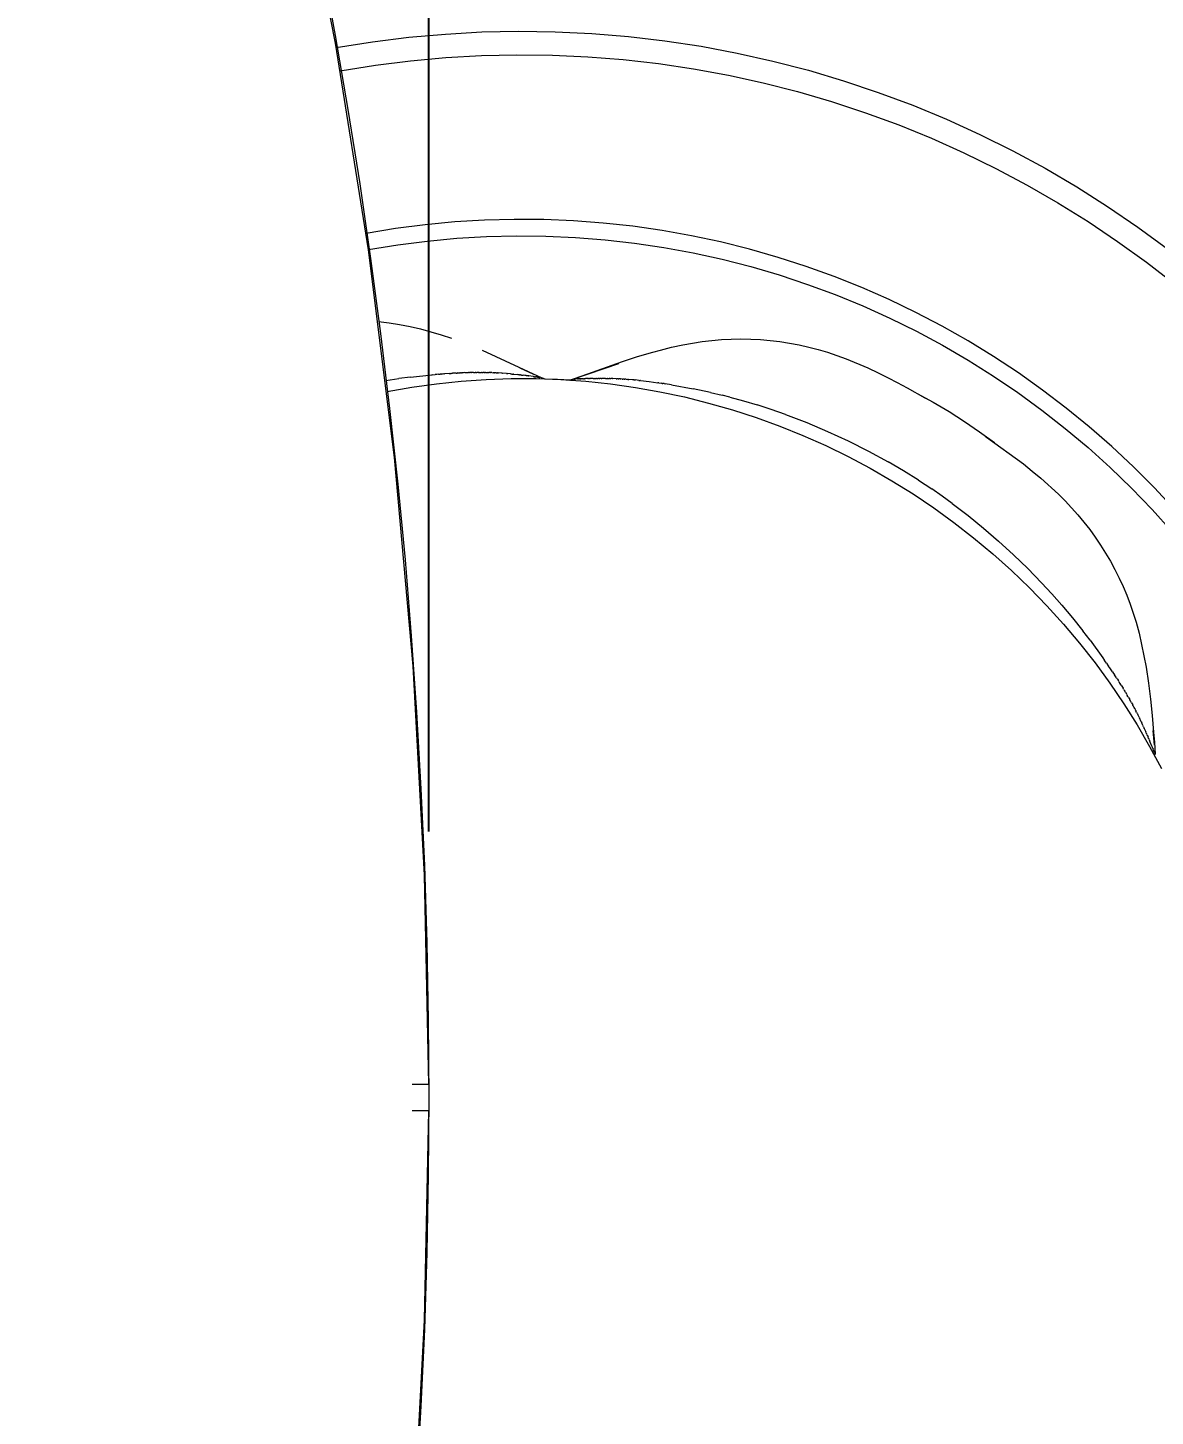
# Model space of a CAD drawing. Header units: millimetres. Extents: x 311 to 4068, y 1050 to 3803.
# Drawn here: x 2187.4 to 2229.8, y 1263.3 to 1315.5 of the extents above; entities that cross this region are included whole.
import ezdxf

# ---------------------------------------------------------------- set-up
doc = ezdxf.new("R2010")
doc.units = ezdxf.units.MM
doc.layers.add('ZANO_R', color=7, linetype='Continuous', lineweight=0)
doc.layers.add('ZANO_W', color=1, linetype='Continuous', lineweight=0)
doc.styles.get("Standard").update_dxf_attribs({"font": 'ARIALUNI.TTF'})
doc.dimstyles.new('pl i ang', dxfattribs={"dimtxt": 50, "dimasz": 50, "dimexe": 1.25, "dimexo": 0.625, "dimgap": 10, "dimtad": 1, "dimtoh": 1, "dimtxsty": 'Standard', "dimcen": 2.5, "dimclrd": 1, "dimclre": 1, "dimclrt": 1, "dimadec": 0, "dimazin": 0, "dimtfac": 1, "dimtmove": 0, "dimatfit": 3, "dimfxl": 1, "dimarcsym": 1})

# ---------------------------------------------------------------- blocks, each defined once
blk = doc.blocks.new('*D405')
at = {"layer": 'ZANO_W', "color": 1, "lineweight": -2}
for p, q in [((1751.208, 1285.297), (1751.208, 1532.821)), ((2202.454, 1285.297), (2202.454, 1532.821)), ((2162.454, 1522.821), (1791.208, 1522.821))]:
    blk.add_line(p, q, dxfattribs=at)
at = {"layer": 'ZANO_W', "color": 1}
for points in [[(1791.208, 1529.487), (1791.208, 1516.154), (1751.208, 1522.821)], [(2162.454, 1516.154), (2162.454, 1529.487), (2202.454, 1522.821)]]:
    blk.add_solid(points, dxfattribs=at)
at = {"layer": 'ZANO_W', "color": 1, "insert": (1976.831, 1553.257), "char_height": 40, "attachment_point": 5}
blk.add_mtext('451', dxfattribs=at)
blk = doc.blocks.new('*D406')
at = {"layer": 'ZANO_W', "color": 1, "lineweight": -2}
for p, q in [((1690.945, 1285.414), (1690.945, 1598.55)), ((2262.718, 1285.179), (2262.718, 1598.55)), ((2222.718, 1588.55), (1730.945, 1588.55))]:
    blk.add_line(p, q, dxfattribs=at)
at = {"layer": 'ZANO_W', "color": 1}
for points in [[(1730.945, 1595.217), (1730.945, 1581.884), (1690.945, 1588.55)], [(2222.718, 1581.884), (2222.718, 1595.217), (2262.718, 1588.55)]]:
    blk.add_solid(points, dxfattribs=at)
at = {"layer": 'ZANO_W', "color": 1, "insert": (1976.831, 1618.987), "char_height": 40, "attachment_point": 5}
blk.add_mtext('572', dxfattribs=at)

msp = doc.modelspace()

# ---------------------------------------------------------------- linework, layer by layer
at = {"layer": 'ZANO_R'}
for p, q in [((2198.944, 1314.942), (2197.426, 1322.664)), ((2201.705, 1315.166), (2203.079, 1315.29)), ((2203.079, 1315.29), (2204.456, 1315.366)), ((2204.456, 1315.366), (2205.835, 1315.395)), ((2205.835, 1315.395), (2207.215, 1315.376)), ((2207.215, 1315.376), (2208.593, 1315.31)), ((2208.593, 1315.31), (2209.967, 1315.196)), ((2209.967, 1315.196), (2211.338, 1315.036)), ((2200.191, 1307.172), (2198.944, 1314.942)), ((2198.973, 1314.778), (2200.336, 1314.995)), ((2200.336, 1314.995), (2201.705, 1315.166)), ((2211.338, 1315.036), (2212.701, 1314.828)), ((2212.701, 1314.828), (2214.057, 1314.573)), ((2200.445, 1314.121), (2201.77, 1314.287)), ((2201.77, 1314.287), (2203.1, 1314.408)), ((2203.1, 1314.408), (2204.433, 1314.483)), ((2204.433, 1314.483), (2205.769, 1314.513)), ((2205.769, 1314.513), (2207.104, 1314.498)), ((2207.104, 1314.498), (2208.438, 1314.437)), ((2208.438, 1314.437), (2209.77, 1314.331)), ((2209.77, 1314.331), (2211.097, 1314.179)), ((2211.097, 1314.179), (2212.418, 1313.982)), ((2214.057, 1314.573), (2215.404, 1314.272)), ((2215.404, 1314.272), (2216.739, 1313.925)), ((2199.126, 1313.91), (2200.445, 1314.121)), ((2212.418, 1313.982), (2213.732, 1313.741)), ((2213.732, 1313.741), (2215.036, 1313.454)), ((2216.739, 1313.925), (2218.061, 1313.532)), ((2215.036, 1313.454), (2216.33, 1313.124)), ((2216.33, 1313.124), (2217.612, 1312.75)), ((2218.061, 1313.532), (2219.369, 1313.094)), ((2217.612, 1312.75), (2218.881, 1312.332)), ((2219.369, 1313.094), (2220.662, 1312.611)), ((2220.662, 1312.611), (2221.936, 1312.084)), ((2218.881, 1312.332), (2220.135, 1311.871)), ((2221.936, 1312.084), (2223.192, 1311.513)), ((2220.135, 1311.871), (2221.372, 1311.368)), ((2221.372, 1311.368), (2222.591, 1310.823)), ((2223.192, 1311.513), (2224.428, 1310.9)), ((2222.591, 1310.823), (2223.791, 1310.237)), ((2224.428, 1310.9), (2225.642, 1310.244)), ((2223.791, 1310.237), (2224.971, 1309.61)), ((2225.642, 1310.244), (2226.832, 1309.547)), ((2224.971, 1309.61), (2226.128, 1308.944)), ((2226.832, 1309.547), (2227.998, 1308.81)), ((2226.128, 1308.944), (2227.262, 1308.238)), ((2227.998, 1308.81), (2229.138, 1308.033)), ((2201.206, 1307.975), (2200.101, 1307.794)), ((2202.315, 1308.118), (2201.206, 1307.975)), ((2203.429, 1308.223), (2202.315, 1308.118)), ((2204.546, 1308.291), (2203.429, 1308.223)), ((2205.665, 1308.32), (2204.546, 1308.291)), ((2206.784, 1308.312), (2205.665, 1308.32)), ((2207.902, 1308.266), (2206.784, 1308.312)), ((2209.018, 1308.182), (2207.902, 1308.266)), ((2210.13, 1308.06), (2209.018, 1308.182)), ((2211.238, 1307.901), (2210.13, 1308.06)), ((2212.339, 1307.704), (2211.238, 1307.901)), ((2227.262, 1308.238), (2228.372, 1307.494)), ((2229.138, 1308.033), (2230.25, 1307.217)), ((2200.19, 1307.181), (2201.292, 1307.361)), ((2201.292, 1307.361), (2202.399, 1307.504)), ((2202.399, 1307.504), (2203.511, 1307.608)), ((2203.511, 1307.608), (2204.626, 1307.674)), ((2204.626, 1307.674), (2205.742, 1307.702)), ((2205.742, 1307.702), (2206.859, 1307.691)), ((2206.859, 1307.691), (2207.974, 1307.641)), ((2207.974, 1307.641), (2209.088, 1307.553)), ((2209.088, 1307.553), (2210.197, 1307.427)), ((2210.197, 1307.427), (2211.302, 1307.263)), ((2213.433, 1307.47), (2212.339, 1307.704)), ((2214.519, 1307.199), (2213.433, 1307.47)), ((2228.372, 1307.494), (2229.455, 1306.713)), ((2201.167, 1299.363), (2200.191, 1307.172)), ((2211.302, 1307.263), (2212.4, 1307.06)), ((2212.4, 1307.06), (2213.49, 1306.82)), ((2215.595, 1306.892), (2214.519, 1307.199)), ((2216.66, 1306.548), (2215.595, 1306.892)), ((2213.49, 1306.82), (2214.572, 1306.543)), ((2214.572, 1306.543), (2215.643, 1306.229)), ((2217.712, 1306.168), (2216.66, 1306.548)), ((2229.455, 1306.713), (2230.511, 1305.896)), ((2215.643, 1306.229), (2216.703, 1305.877)), ((2216.703, 1305.877), (2217.751, 1305.49)), ((2218.752, 1305.753), (2217.712, 1306.168)), ((2217.751, 1305.49), (2218.784, 1305.066)), ((2219.776, 1305.303), (2218.752, 1305.753)), ((2220.785, 1304.818), (2219.776, 1305.303)), ((2218.784, 1305.066), (2219.802, 1304.607)), ((2221.776, 1304.3), (2220.785, 1304.818)), ((2200.558, 1304.483), (2200.959, 1304.432)), ((2200.959, 1304.432), (2201.358, 1304.368)), ((2201.358, 1304.368), (2201.754, 1304.291)), ((2201.754, 1304.291), (2202.148, 1304.2)), ((2219.802, 1304.607), (2220.804, 1304.114)), ((2222.75, 1303.748), (2221.776, 1304.3)), ((2202.148, 1304.2), (2202.538, 1304.097)), ((2202.538, 1304.097), (2202.925, 1303.98)), ((2202.925, 1303.98), (2203.308, 1303.851)), ((2212.372, 1303.67), (2212.736, 1303.726)), ((2212.736, 1303.726), (2213.101, 1303.77)), ((2213.101, 1303.77), (2213.467, 1303.801)), ((2213.467, 1303.801), (2213.835, 1303.82)), ((2213.835, 1303.82), (2214.202, 1303.826)), ((2214.202, 1303.826), (2214.57, 1303.82)), ((2214.57, 1303.82), (2214.937, 1303.801)), ((2214.937, 1303.801), (2215.304, 1303.769)), ((2215.304, 1303.769), (2215.669, 1303.726)), ((2215.669, 1303.726), (2216.032, 1303.669)), ((2220.804, 1304.114), (2221.788, 1303.586)), ((2223.704, 1303.164), (2222.75, 1303.748)), ((2204.46, 1303.406), (2206.713, 1302.364)), ((2210.311, 1303.16), (2210.888, 1303.329)), ((2210.888, 1303.329), (2211.17, 1303.405)), ((2211.17, 1303.405), (2211.589, 1303.51)), ((2211.589, 1303.51), (2212.011, 1303.602)), ((2212.011, 1303.602), (2212.372, 1303.67)), ((2216.032, 1303.669), (2216.394, 1303.6)), ((2216.394, 1303.6), (2216.752, 1303.519)), ((2216.752, 1303.519), (2217.108, 1303.426)), ((2217.108, 1303.426), (2217.46, 1303.321)), ((2217.46, 1303.321), (2217.809, 1303.204)), ((2217.809, 1303.204), (2218.153, 1303.074)), ((2221.788, 1303.586), (2222.753, 1303.025)), ((2205.885, 1302.732), (2205.883, 1302.733)), ((2205.885, 1302.732), (2206.392, 1302.499)), ((2207.872, 1302.307), (2209.611, 1302.903)), ((2208.228, 1302.44), (2209.738, 1302.977)), ((2209.738, 1302.977), (2210.311, 1303.16)), ((2218.153, 1303.074), (2218.975, 1302.733)), ((2218.975, 1302.733), (2219.36, 1302.553)), ((2222.753, 1303.025), (2223.699, 1302.43)), ((2224.638, 1302.547), (2223.704, 1303.164)), ((2200.836, 1302.261), (2201.322, 1302.335)), ((2201.771, 1302.392), (2201.322, 1302.335)), ((2201.771, 1302.392), (2202.573, 1302.473)), ((2201.811, 1302.012), (2202.741, 1302.141)), ((2202.578, 1302.474), (2202.573, 1302.473)), ((2202.578, 1302.474), (2202.698, 1302.484)), ((2202.761, 1302.49), (2202.698, 1302.484)), ((2202.741, 1302.141), (2203.675, 1302.238)), ((2202.761, 1302.489), (2202.763, 1302.49)), ((2202.825, 1302.495), (2202.763, 1302.49)), ((2202.825, 1302.495), (2202.889, 1302.5)), ((2202.949, 1302.505), (2202.889, 1302.5)), ((2202.949, 1302.505), (2202.952, 1302.505)), ((2203.018, 1302.51), (2202.952, 1302.505)), ((2203.018, 1302.51), (2203.04, 1302.512)), ((2203.22, 1302.525), (2203.04, 1302.512)), ((2203.22, 1302.524), (2203.284, 1302.529)), ((2203.309, 1302.53), (2203.284, 1302.529)), ((2203.309, 1302.53), (2203.351, 1302.533)), ((2203.483, 1302.541), (2203.351, 1302.533)), ((2203.483, 1302.541), (2203.519, 1302.543)), ((2203.553, 1302.544), (2203.519, 1302.543)), ((2203.553, 1302.544), (2203.619, 1302.548)), ((2203.654, 1302.549), (2203.619, 1302.548)), ((2203.654, 1302.549), (2203.685, 1302.551)), ((2203.675, 1302.238), (2204.612, 1302.301)), ((2203.738, 1302.553), (2203.685, 1302.551)), ((2203.738, 1302.553), (2203.751, 1302.553)), ((2203.817, 1302.556), (2203.751, 1302.553)), ((2203.817, 1302.556), (2203.947, 1302.56)), ((2203.985, 1302.561), (2203.947, 1302.56)), ((2203.985, 1302.561), (2204.011, 1302.562)), ((2204.067, 1302.563), (2204.011, 1302.562)), ((2204.067, 1302.563), (2204.075, 1302.563)), ((2204.139, 1302.565), (2204.075, 1302.563)), ((2204.139, 1302.565), (2204.201, 1302.565)), ((2204.227, 1302.566), (2204.201, 1302.565)), ((2204.227, 1302.566), (2204.263, 1302.566)), ((2204.307, 1302.566), (2204.263, 1302.566)), ((2204.307, 1302.566), (2204.324, 1302.566)), ((2204.354, 1302.566), (2204.324, 1302.566)), ((2204.354, 1302.566), (2204.443, 1302.566)), ((2204.463, 1302.566), (2204.443, 1302.566)), ((2204.463, 1302.566), (2204.502, 1302.565)), ((2204.54, 1302.565), (2204.502, 1302.565)), ((2204.54, 1302.565), (2204.559, 1302.564)), ((2204.587, 1302.564), (2204.559, 1302.564)), ((2204.587, 1302.564), (2204.671, 1302.562)), ((2204.612, 1302.301), (2205.55, 1302.333)), ((2204.691, 1302.561), (2204.671, 1302.562)), ((2204.691, 1302.561), (2204.726, 1302.56)), ((2204.766, 1302.559), (2204.726, 1302.56)), ((2204.766, 1302.559), (2204.779, 1302.559)), ((2204.831, 1302.557), (2204.779, 1302.559)), ((2204.831, 1302.557), (2204.882, 1302.555)), ((2204.912, 1302.553), (2204.882, 1302.555)), ((2204.912, 1302.553), (2204.933, 1302.552)), ((2204.984, 1302.55), (2204.933, 1302.552)), ((2204.984, 1302.55), (2205.034, 1302.547)), ((2205.056, 1302.546), (2205.034, 1302.547)), ((2205.056, 1302.546), (2205.083, 1302.544)), ((2205.197, 1302.537), (2205.083, 1302.544)), ((2205.197, 1302.537), (2205.225, 1302.535)), ((2205.381, 1302.523), (2205.225, 1302.535)), ((2205.381, 1302.522), (2205.424, 1302.519)), ((2205.534, 1302.509), (2205.424, 1302.519)), ((2205.534, 1302.509), (2205.569, 1302.505)), ((2205.55, 1302.333), (2206.489, 1302.331)), ((2205.598, 1302.503), (2205.569, 1302.505)), ((2205.598, 1302.503), (2205.648, 1302.497)), ((2205.661, 1302.496), (2205.648, 1302.498)), ((2205.661, 1302.496), (2205.799, 1302.482)), ((2205.843, 1302.477), (2205.799, 1302.482)), ((2205.843, 1302.477), (2205.87, 1302.474)), ((2205.901, 1302.47), (2205.87, 1302.474)), ((2205.9, 1302.47), (2205.939, 1302.466)), ((2205.956, 1302.464), (2205.939, 1302.466)), ((2205.956, 1302.464), (2206.006, 1302.458)), ((2206.063, 1302.451), (2206.006, 1302.458)), ((2206.063, 1302.451), (2206.071, 1302.45)), ((2206.114, 1302.445), (2206.071, 1302.45)), ((2206.114, 1302.445), (2206.133, 1302.442)), ((2206.212, 1302.432), (2206.133, 1302.442)), ((2206.212, 1302.432), (2206.221, 1302.431)), ((2206.384, 1302.41), (2206.221, 1302.431)), ((2206.384, 1302.41), (2206.398, 1302.408)), ((2206.423, 1302.405), (2206.398, 1302.408)), ((2206.423, 1302.405), (2206.442, 1302.402)), ((2206.459, 1302.4), (2206.442, 1302.402)), ((2206.459, 1302.4), (2206.484, 1302.396)), ((2206.491, 1302.395), (2206.484, 1302.396)), ((2206.489, 1302.331), (2207.427, 1302.297)), ((2206.491, 1302.395), (2206.503, 1302.394)), ((2206.546, 1302.388), (2206.503, 1302.394)), ((2206.546, 1302.388), (2206.558, 1302.386)), ((2206.566, 1302.385), (2206.558, 1302.386)), ((2206.566, 1302.385), (2206.591, 1302.381)), ((2206.6, 1302.379), (2206.574, 1302.383)), ((2206.6, 1302.379), (2206.605, 1302.378)), ((2206.623, 1302.375), (2206.605, 1302.379)), ((2206.623, 1302.375), (2206.632, 1302.374)), ((2206.662, 1302.368), (2206.664, 1302.368)), ((2206.67, 1302.366), (2206.673, 1302.366)), ((2206.677, 1302.365), (2206.681, 1302.364)), ((2206.683, 1302.363), (2206.688, 1302.362)), ((2206.689, 1302.362), (2206.694, 1302.361)), ((2206.696, 1302.36), (2206.694, 1302.361)), ((2206.696, 1302.36), (2206.707, 1302.356)), ((2206.714, 1302.36), (2206.709, 1302.358)), ((2206.714, 1302.363), (2206.713, 1302.364)), ((2206.714, 1302.363), (2206.715, 1302.362)), ((2206.714, 1302.36), (2206.714, 1302.36)), ((2206.714, 1302.36), (2206.714, 1302.36)), ((2206.714, 1302.36), (2206.714, 1302.36)), ((2206.714, 1302.36), (2206.714, 1302.36)), ((2206.714, 1302.36), (2206.714, 1302.36)), ((2206.714, 1302.36), (2206.714, 1302.36)), ((2206.714, 1302.36), (2206.714, 1302.36)), ((2206.714, 1302.36), (2206.714, 1302.36)), ((2206.714, 1302.36), (2206.715, 1302.36)), ((2206.716, 1302.362), (2206.715, 1302.362)), ((2206.715, 1302.362), (2206.715, 1302.362)), ((2206.715, 1302.362), (2206.715, 1302.362)), ((2206.715, 1302.362), (2206.715, 1302.362)), ((2206.715, 1302.362), (2206.715, 1302.362)), ((2206.715, 1302.362), (2206.715, 1302.362)), ((2206.715, 1302.362), (2206.715, 1302.362)), ((2206.715, 1302.362), (2206.715, 1302.362)), ((2206.715, 1302.362), (2206.715, 1302.362)), ((2206.715, 1302.362), (2206.715, 1302.362)), ((2206.715, 1302.36), (2206.715, 1302.361)), ((2206.715, 1302.361), (2206.715, 1302.361)), ((2206.715, 1302.361), (2206.715, 1302.361)), ((2206.715, 1302.361), (2206.715, 1302.361)), ((2206.715, 1302.361), (2206.715, 1302.361)), ((2206.715, 1302.361), (2206.715, 1302.361)), ((2206.715, 1302.361), (2206.715, 1302.361)), ((2206.715, 1302.361), (2206.715, 1302.361)), ((2206.715, 1302.361), (2206.715, 1302.361)), ((2206.715, 1302.361), (2206.715, 1302.361)), ((2206.715, 1302.361), (2206.715, 1302.361)), ((2206.715, 1302.361), (2206.715, 1302.361)), ((2206.715, 1302.361), (2206.715, 1302.361)), ((2206.715, 1302.361), (2206.715, 1302.361)), ((2206.715, 1302.361), (2206.715, 1302.361)), ((2206.715, 1302.361), (2206.715, 1302.361)), ((2206.715, 1302.361), (2206.715, 1302.361)), ((2206.715, 1302.361), (2206.715, 1302.361)), ((2206.715, 1302.361), (2206.715, 1302.361)), ((2206.715, 1302.361), (2206.715, 1302.361)), ((2206.715, 1302.361), (2206.715, 1302.361)), ((2206.715, 1302.361), (2206.715, 1302.361)), ((2206.715, 1302.361), (2206.715, 1302.361)), ((2206.715, 1302.361), (2206.715, 1302.361)), ((2206.715, 1302.361), (2206.716, 1302.361)), ((2206.715, 1302.36), (2206.715, 1302.36)), ((2206.715, 1302.36), (2206.715, 1302.36)), ((2206.715, 1302.36), (2206.715, 1302.36)), ((2206.715, 1302.36), (2206.715, 1302.36)), ((2206.715, 1302.36), (2206.715, 1302.36)), ((2206.715, 1302.36), (2206.715, 1302.36)), ((2206.715, 1302.36), (2206.715, 1302.36)), ((2206.715, 1302.36), (2206.715, 1302.36)), ((2206.715, 1302.36), (2206.715, 1302.36)), ((2206.716, 1302.363), (2206.821, 1302.327)), ((2206.716, 1302.361), (2206.716, 1302.362)), ((2206.716, 1302.362), (2206.716, 1302.362)), ((2206.716, 1302.362), (2206.716, 1302.362)), ((2206.716, 1302.362), (2206.716, 1302.362)), ((2206.716, 1302.362), (2206.716, 1302.362)), ((2206.716, 1302.362), (2206.716, 1302.362)), ((2206.716, 1302.362), (2206.716, 1302.362)), ((2206.716, 1302.362), (2206.716, 1302.362)), ((2206.716, 1302.362), (2206.716, 1302.362)), ((2206.716, 1302.361), (2206.716, 1302.361)), ((2206.716, 1302.361), (2206.716, 1302.361)), ((2206.716, 1302.361), (2206.716, 1302.361)), ((2206.716, 1302.361), (2206.716, 1302.361)), ((2206.716, 1302.361), (2206.716, 1302.361)), ((2206.716, 1302.361), (2206.716, 1302.361)), ((2206.716, 1302.361), (2206.716, 1302.361)), ((2206.821, 1302.327), (2207.3, 1302.308)), ((2207.3, 1302.308), (2207.778, 1302.281)), ((2207.427, 1302.297), (2208.364, 1302.231)), ((2207.765, 1302.277), (2207.796, 1302.285)), ((2207.772, 1302.277), (2207.803, 1302.285)), ((2207.796, 1302.285), (2207.826, 1302.294)), ((2207.803, 1302.285), (2207.834, 1302.294)), ((2207.826, 1302.294), (2207.856, 1302.304)), ((2207.834, 1302.294), (2207.864, 1302.304)), ((2207.857, 1302.304), (2207.856, 1302.304)), ((2207.856, 1302.303), (2207.856, 1302.304)), ((2207.856, 1302.304), (2207.856, 1302.304)), ((2207.856, 1302.304), (2207.856, 1302.304)), ((2207.856, 1302.304), (2207.856, 1302.304)), ((2207.856, 1302.304), (2207.856, 1302.304)), ((2207.856, 1302.304), (2207.856, 1302.304)), ((2207.856, 1302.304), (2207.856, 1302.304)), ((2207.856, 1302.304), (2207.856, 1302.304)), ((2207.856, 1302.304), (2207.856, 1302.304)), ((2207.856, 1302.304), (2207.856, 1302.304)), ((2207.857, 1302.303), (2207.856, 1302.303)), ((2207.856, 1302.303), (2207.856, 1302.303)), ((2207.856, 1302.303), (2207.856, 1302.303)), ((2207.856, 1302.303), (2207.856, 1302.303)), ((2207.856, 1302.303), (2207.856, 1302.303)), ((2207.856, 1302.303), (2207.856, 1302.303)), ((2207.856, 1302.303), (2207.856, 1302.303)), ((2207.856, 1302.303), (2207.856, 1302.303)), ((2207.856, 1302.303), (2207.856, 1302.303)), ((2207.856, 1302.303), (2207.856, 1302.303)), ((2207.856, 1302.303), (2207.856, 1302.303)), ((2207.856, 1302.303), (2207.856, 1302.303)), ((2207.856, 1302.303), (2207.856, 1302.303)), ((2207.857, 1302.305), (2207.859, 1302.305)), ((2207.857, 1302.302), (2207.857, 1302.303)), ((2207.857, 1302.303), (2207.857, 1302.303)), ((2207.857, 1302.303), (2207.857, 1302.303)), ((2207.857, 1302.303), (2207.857, 1302.303)), ((2207.857, 1302.303), (2207.857, 1302.303)), ((2207.857, 1302.303), (2207.857, 1302.303)), ((2207.857, 1302.303), (2207.857, 1302.303)), ((2207.857, 1302.303), (2207.857, 1302.303)), ((2207.857, 1302.303), (2207.857, 1302.303)), ((2207.857, 1302.303), (2207.857, 1302.303)), ((2207.857, 1302.303), (2207.857, 1302.303)), ((2207.858, 1302.302), (2207.857, 1302.302)), ((2207.857, 1302.302), (2207.857, 1302.302)), ((2207.857, 1302.302), (2207.857, 1302.302)), ((2207.857, 1302.302), (2207.857, 1302.302)), ((2207.857, 1302.302), (2207.857, 1302.302)), ((2207.857, 1302.302), (2207.857, 1302.302)), ((2207.857, 1302.302), (2207.857, 1302.302)), ((2207.857, 1302.302), (2207.857, 1302.302)), ((2207.857, 1302.302), (2207.857, 1302.302)), ((2207.857, 1302.302), (2207.857, 1302.302)), ((2207.857, 1302.302), (2207.857, 1302.302)), ((2207.857, 1302.302), (2207.857, 1302.302)), ((2207.857, 1302.302), (2207.857, 1302.302)), ((2207.858, 1302.302), (2207.858, 1302.302)), ((2207.858, 1302.302), (2207.858, 1302.302)), ((2207.858, 1302.302), (2207.858, 1302.302)), ((2207.858, 1302.302), (2207.858, 1302.302)), ((2207.858, 1302.302), (2207.858, 1302.302)), ((2207.858, 1302.302), (2207.858, 1302.302)), ((2207.859, 1302.305), (2208.228, 1302.44)), ((2207.867, 1302.305), (2207.865, 1302.304)), ((2207.867, 1302.305), (2207.868, 1302.305)), ((2207.871, 1302.306), (2207.88, 1302.308)), ((2207.883, 1302.308), (2207.889, 1302.31)), ((2207.89, 1302.31), (2207.897, 1302.311)), ((2207.899, 1302.311), (2207.905, 1302.312)), ((2207.909, 1302.312), (2207.914, 1302.313)), ((2207.922, 1302.314), (2207.959, 1302.317)), ((2207.961, 1302.317), (2207.959, 1302.317)), ((2207.961, 1302.317), (2207.972, 1302.318)), ((2207.994, 1302.319), (2207.972, 1302.318)), ((2207.994, 1302.319), (2208, 1302.319)), ((2208.049, 1302.321), (2208, 1302.319)), ((2208.049, 1302.321), (2208.065, 1302.322)), ((2208.09, 1302.323), (2208.065, 1302.322)), ((2208.09, 1302.323), (2208.101, 1302.323)), ((2208.13, 1302.324), (2208.101, 1302.323)), ((2208.13, 1302.324), (2208.14, 1302.324)), ((2208.151, 1302.325), (2208.14, 1302.325)), ((2208.151, 1302.325), (2208.161, 1302.325)), ((2208.173, 1302.326), (2208.161, 1302.325)), ((2208.173, 1302.326), (2208.182, 1302.326)), ((2208.246, 1302.328), (2208.182, 1302.326)), ((2208.246, 1302.328), (2208.27, 1302.329)), ((2208.299, 1302.33), (2208.27, 1302.329)), ((2208.299, 1302.33), (2208.317, 1302.33)), ((2208.355, 1302.331), (2208.317, 1302.33)), ((2208.355, 1302.331), (2208.366, 1302.331)), ((2208.364, 1302.231), (2209.298, 1302.132)), ((2208.445, 1302.333), (2208.366, 1302.332)), ((2208.445, 1302.333), (2208.47, 1302.334)), ((2208.508, 1302.335), (2208.47, 1302.334)), ((2208.508, 1302.335), (2208.526, 1302.335)), ((2208.574, 1302.336), (2208.526, 1302.335)), ((2208.574, 1302.336), (2208.583, 1302.336)), ((2208.642, 1302.337), (2208.583, 1302.336)), ((2208.642, 1302.337), (2208.703, 1302.337)), ((2208.712, 1302.338), (2208.703, 1302.338)), ((2208.712, 1302.337), (2208.766, 1302.338)), ((2208.785, 1302.338), (2208.766, 1302.338)), ((2208.785, 1302.338), (2208.829, 1302.338)), ((2208.861, 1302.339), (2208.829, 1302.339)), ((2208.861, 1302.338), (2208.894, 1302.338)), ((2208.939, 1302.339), (2208.894, 1302.339)), ((2208.939, 1302.338), (2208.961, 1302.338)), ((2209.1, 1302.338), (2208.961, 1302.339)), ((2209.1, 1302.338), (2209.167, 1302.337)), ((2209.185, 1302.337), (2209.167, 1302.337)), ((2209.185, 1302.336), (2209.237, 1302.335)), ((2209.273, 1302.335), (2209.237, 1302.336)), ((2209.273, 1302.335), (2209.309, 1302.334)), ((2209.363, 1302.333), (2209.309, 1302.334)), ((2209.363, 1302.332), (2209.381, 1302.332)), ((2209.502, 1302.328), (2209.381, 1302.332)), ((2209.502, 1302.328), (2209.527, 1302.327)), ((2209.575, 1302.325), (2209.527, 1302.327)), ((2209.575, 1302.325), (2209.602, 1302.324)), ((2209.65, 1302.321), (2209.602, 1302.324)), ((2209.65, 1302.321), (2209.677, 1302.32)), ((2209.725, 1302.317), (2209.677, 1302.32)), ((2209.725, 1302.317), (2209.753, 1302.316)), ((2209.802, 1302.313), (2209.753, 1302.316)), ((2209.802, 1302.313), (2209.83, 1302.311)), ((2209.881, 1302.308), (2209.83, 1302.311)), ((2209.881, 1302.308), (2209.935, 1302.304)), ((2209.962, 1302.302), (2209.935, 1302.304)), ((2209.962, 1302.302), (2209.987, 1302.3)), ((2210.129, 1302.289), (2209.987, 1302.3)), ((2210.129, 1302.289), (2210.148, 1302.287)), ((2210.186, 1302.284), (2210.148, 1302.287)), ((2210.186, 1302.284), (2210.229, 1302.28)), ((2210.362, 1302.267), (2210.229, 1302.28)), ((2210.362, 1302.267), (2210.394, 1302.264)), ((2210.422, 1302.261), (2210.394, 1302.264)), ((2210.422, 1302.261), (2210.75, 1302.222)), ((2210.75, 1302.222), (2211.076, 1302.178)), ((2211.111, 1302.173), (2211.076, 1302.178)), ((2211.111, 1302.173), (2211.207, 1302.159)), ((2211.24, 1302.154), (2211.207, 1302.159)), ((2211.24, 1302.154), (2211.255, 1302.151)), ((2211.305, 1302.144), (2211.255, 1302.151)), ((2211.305, 1302.144), (2211.346, 1302.137)), ((2211.591, 1302.098), (2211.346, 1302.137)), ((2219.36, 1302.553), (2219.742, 1302.364)), ((2219.742, 1302.364), (2220.075, 1302.191)), ((2220.075, 1302.191), (2220.46, 1301.983)), ((2223.699, 1302.43), (2224.623, 1301.804)), ((2225.55, 1301.9), (2224.638, 1302.547)), ((2200.885, 1301.852), (2201.811, 1302.012)), ((2209.298, 1302.132), (2210.228, 1302.001)), ((2210.228, 1302.001), (2211.152, 1301.837)), ((2211.152, 1301.837), (2212.071, 1301.642)), ((2211.591, 1302.098), (2212.397, 1301.953)), ((2212.071, 1301.642), (2212.982, 1301.414)), ((2213.059, 1301.814), (2212.397, 1301.953)), ((2213.059, 1301.814), (2213.497, 1301.71)), ((2213.785, 1301.636), (2213.497, 1301.71)), ((2213.785, 1301.636), (2214.297, 1301.494)), ((2220.46, 1301.983), (2221.114, 1301.613)), ((2220.833, 1301.774), (2221.438, 1301.443)), ((2224.623, 1301.804), (2225.525, 1301.146)), ((2226.44, 1301.222), (2225.55, 1301.9)), ((2212.982, 1301.414), (2213.884, 1301.155)), ((2213.884, 1301.155), (2214.777, 1300.865)), ((2214.297, 1301.494), (2214.805, 1301.34)), ((2215.343, 1301.166), (2214.805, 1301.341)), ((2215.878, 1300.979), (2215.343, 1301.166)), ((2221.114, 1301.613), (2221.165, 1301.584)), ((2221.438, 1301.443), (2222.031, 1301.093)), ((2222.031, 1301.093), (2222.613, 1300.723)), ((2225.525, 1301.146), (2226.404, 1300.457)), ((2227.307, 1300.514), (2226.44, 1301.222)), ((2214.777, 1300.865), (2215.66, 1300.545)), ((2215.878, 1300.979), (2216.674, 1300.676)), ((2216.674, 1300.676), (2217.46, 1300.347)), ((2222.613, 1300.723), (2223.182, 1300.334)), ((2215.66, 1300.545), (2216.531, 1300.193)), ((2216.531, 1300.193), (2217.389, 1299.812)), ((2217.46, 1300.347), (2218.234, 1299.991)), ((2223.182, 1300.334), (2223.739, 1299.927)), ((2223.406, 1300.159), (2223.441, 1300.135)), ((2223.441, 1300.135), (2224.825, 1299.124)), ((2226.404, 1300.457), (2227.259, 1299.739)), ((2228.149, 1299.777), (2227.307, 1300.514)), ((2217.389, 1299.812), (2218.233, 1299.401)), ((2218.234, 1299.991), (2218.996, 1299.609)), ((2218.996, 1299.609), (2219.744, 1299.201)), ((2227.259, 1299.739), (2228.088, 1298.991)), ((2228.966, 1299.012), (2228.149, 1299.777)), ((2201.87, 1291.524), (2201.167, 1299.363)), ((2218.233, 1299.401), (2219.063, 1298.961)), ((2220.315, 1298.867), (2219.744, 1299.201)), ((2224.825, 1299.124), (2225.158, 1298.857)), ((2229.756, 1298.219), (2228.966, 1299.012)), ((2219.063, 1298.961), (2219.877, 1298.493)), ((2219.877, 1298.493), (2220.674, 1297.996)), ((2220.876, 1298.518), (2220.315, 1298.867)), ((2220.876, 1298.518), (2221.382, 1298.183)), ((2225.158, 1298.857), (2225.485, 1298.583)), ((2225.485, 1298.583), (2226.143, 1297.981)), ((2228.088, 1298.991), (2228.892, 1298.215)), ((2220.674, 1297.996), (2221.453, 1297.472)), ((2221.767, 1297.915), (2221.382, 1298.183)), ((2226.143, 1297.981), (2226.397, 1297.731)), ((2228.892, 1298.215), (2229.668, 1297.412)), ((2230.519, 1297.401), (2229.756, 1298.219)), ((2221.453, 1297.472), (2222.214, 1296.922)), ((2222.147, 1297.64), (2221.767, 1297.915)), ((2222.147, 1297.64), (2222.744, 1297.183)), ((2226.397, 1297.731), (2226.642, 1297.473)), ((2226.642, 1297.473), (2226.878, 1297.208)), ((2222.214, 1296.922), (2222.955, 1296.345)), ((2222.744, 1297.183), (2223.327, 1296.709)), ((2226.878, 1297.208), (2227.105, 1296.934)), ((2227.105, 1296.934), (2227.324, 1296.654)), ((2229.668, 1297.412), (2230.416, 1296.583)), ((2223.327, 1296.709), (2223.896, 1296.218)), ((2227.324, 1296.654), (2227.533, 1296.366)), ((2222.955, 1296.345), (2223.675, 1295.743)), ((2223.896, 1296.218), (2224.451, 1295.711)), ((2227.533, 1296.366), (2227.732, 1296.072)), ((2227.732, 1296.072), (2227.922, 1295.771)), ((2223.675, 1295.743), (2224.375, 1295.117)), ((2224.451, 1295.711), (2224.99, 1295.187)), ((2227.922, 1295.771), (2228.102, 1295.464)), ((2228.102, 1295.464), (2228.271, 1295.152)), ((2224.375, 1295.117), (2225.052, 1294.466)), ((2224.99, 1295.187), (2225.513, 1294.648)), ((2228.271, 1295.152), (2228.431, 1294.834)), ((2228.431, 1294.834), (2228.579, 1294.511)), ((2225.052, 1294.466), (2225.706, 1293.792)), ((2225.897, 1294.233), (2225.513, 1294.648)), ((2228.579, 1294.511), (2228.718, 1294.183)), ((2225.706, 1293.792), (2226.336, 1293.096)), ((2226.273, 1293.812), (2225.897, 1294.233)), ((2226.272, 1293.811), (2226.676, 1293.337)), ((2228.718, 1294.183), (2228.845, 1293.851)), ((2228.845, 1293.851), (2228.961, 1293.515)), ((2226.676, 1293.337), (2227.067, 1292.851)), ((2228.961, 1293.515), (2229.066, 1293.176)), ((2226.336, 1293.096), (2226.942, 1292.379)), ((2227.341, 1292.491), (2227.067, 1292.851)), ((2229.066, 1293.176), (2229.181, 1292.758)), ((2229.181, 1292.758), (2229.447, 1291.476)), ((2226.942, 1292.379), (2227.522, 1291.641)), ((2227.341, 1292.491), (2227.813, 1291.837)), ((2227.816, 1291.833), (2227.813, 1291.837)), ((2227.815, 1291.833), (2227.885, 1291.734)), ((2227.921, 1291.682), (2227.885, 1291.734)), ((2202.299, 1283.666), (2201.87, 1291.524)), ((2227.522, 1291.641), (2228.077, 1290.883)), ((2227.921, 1291.682), (2227.922, 1291.681)), ((2227.958, 1291.629), (2227.922, 1291.681)), ((2227.957, 1291.629), (2227.994, 1291.577)), ((2228.028, 1291.527), (2227.994, 1291.577)), ((2228.028, 1291.527), (2228.03, 1291.524)), ((2228.067, 1291.469), (2228.03, 1291.524)), ((2228.067, 1291.469), (2228.08, 1291.451)), ((2228.181, 1291.302), (2228.08, 1291.451)), ((2228.181, 1291.302), (2228.216, 1291.249)), ((2228.23, 1291.228), (2228.216, 1291.249)), ((2228.23, 1291.228), (2228.254, 1291.193)), ((2228.326, 1291.082), (2228.254, 1291.193)), ((2229.447, 1291.476), (2229.537, 1290.878)), ((2228.077, 1290.883), (2228.605, 1290.106)), ((2228.326, 1291.082), (2228.346, 1291.052)), ((2228.364, 1291.024), (2228.346, 1291.052)), ((2228.364, 1291.024), (2228.4, 1290.968)), ((2228.419, 1290.939), (2228.4, 1290.968)), ((2228.419, 1290.939), (2228.436, 1290.913)), ((2228.464, 1290.868), (2228.436, 1290.913)), ((2228.464, 1290.868), (2228.471, 1290.857)), ((2228.506, 1290.801), (2228.471, 1290.857)), ((2228.506, 1290.801), (2228.575, 1290.69)), ((2228.595, 1290.658), (2228.575, 1290.69)), ((2228.595, 1290.658), (2228.609, 1290.635)), ((2229.537, 1290.878), (2229.612, 1290.278)), ((2228.638, 1290.588), (2228.609, 1290.635)), ((2228.638, 1290.588), (2228.642, 1290.581)), ((2228.675, 1290.527), (2228.642, 1290.581)), ((2228.675, 1290.527), (2228.707, 1290.473)), ((2228.72, 1290.45), (2228.707, 1290.473)), ((2228.72, 1290.45), (2228.738, 1290.419)), ((2228.76, 1290.382), (2228.738, 1290.419)), ((2228.76, 1290.382), (2228.769, 1290.367)), ((2228.784, 1290.341), (2228.769, 1290.367)), ((2228.784, 1290.341), (2228.828, 1290.263)), ((2228.838, 1290.246), (2228.828, 1290.264)), ((2228.838, 1290.246), (2228.857, 1290.212)), ((2228.875, 1290.179), (2228.857, 1290.212)), ((2228.875, 1290.179), (2228.885, 1290.163)), ((2228.898, 1290.138), (2228.885, 1290.163)), ((2228.898, 1290.138), (2228.939, 1290.065)), ((2229.612, 1290.278), (2229.675, 1289.658)), ((2228.605, 1290.106), (2229.105, 1289.312)), ((2228.948, 1290.046), (2228.939, 1290.065)), ((2228.948, 1290.046), (2228.965, 1290.016)), ((2228.984, 1289.981), (2228.965, 1290.016)), ((2228.984, 1289.981), (2228.99, 1289.969)), ((2229.014, 1289.923), (2228.99, 1289.969)), ((2229.014, 1289.923), (2229.038, 1289.877)), ((2229.052, 1289.851), (2229.038, 1289.877)), ((2229.052, 1289.851), (2229.062, 1289.832)), ((2229.085, 1289.787), (2229.062, 1289.832)), ((2229.085, 1289.787), (2229.107, 1289.743)), ((2229.117, 1289.723), (2229.107, 1289.743)), ((2229.117, 1289.723), (2229.129, 1289.699)), ((2229.18, 1289.596), (2229.129, 1289.699)), ((2229.675, 1289.658), (2229.728, 1289.031)), ((2229.105, 1289.312), (2229.578, 1288.501)), ((2229.18, 1289.596), (2229.192, 1289.571)), ((2229.259, 1289.43), (2229.192, 1289.571)), ((2229.259, 1289.43), (2229.278, 1289.391)), ((2229.324, 1289.291), (2229.278, 1289.391)), ((2229.324, 1289.291), (2229.338, 1289.258)), ((2229.351, 1289.232), (2229.339, 1289.259)), ((2229.351, 1289.232), (2229.371, 1289.186)), ((2229.377, 1289.174), (2229.371, 1289.186)), ((2229.377, 1289.174), (2229.433, 1289.048)), ((2229.693, 1289.098), (2229.693, 1289.1)), ((2229.693, 1289.098), (2229.745, 1288.543)), ((2229.451, 1289.007), (2229.433, 1289.048)), ((2229.451, 1289.007), (2229.462, 1288.982)), ((2229.474, 1288.954), (2229.462, 1288.982)), ((2229.474, 1288.954), (2229.489, 1288.918)), ((2229.496, 1288.902), (2229.49, 1288.918)), ((2229.496, 1288.902), (2229.516, 1288.856)), ((2229.539, 1288.803), (2229.516, 1288.856)), ((2229.538, 1288.803), (2229.542, 1288.796)), ((2229.559, 1288.756), (2229.542, 1288.796)), ((2229.559, 1288.756), (2229.566, 1288.738)), ((2229.597, 1288.665), (2229.566, 1288.738)), ((2229.597, 1288.665), (2229.6, 1288.657)), ((2229.664, 1288.505), (2229.6, 1288.657)), ((2229.728, 1289.031), (2229.754, 1288.658)), ((2229.754, 1288.658), (2229.77, 1288.433)), ((2229.578, 1288.501), (2230.022, 1287.673)), ((2229.664, 1288.505), (2229.669, 1288.492)), ((2229.678, 1288.469), (2229.669, 1288.492)), ((2229.678, 1288.469), (2229.686, 1288.45)), ((2229.692, 1288.435), (2229.686, 1288.45)), ((2229.692, 1288.435), (2229.702, 1288.412)), ((2229.705, 1288.405), (2229.702, 1288.412)), ((2229.705, 1288.405), (2229.709, 1288.393)), ((2229.725, 1288.354), (2229.709, 1288.393)), ((2229.725, 1288.354), (2229.73, 1288.342)), ((2229.733, 1288.335), (2229.73, 1288.342)), ((2229.732, 1288.335), (2229.742, 1288.311)), ((2229.745, 1288.302), (2229.736, 1288.327)), ((2229.745, 1288.302), (2229.747, 1288.298)), ((2229.753, 1288.28), (2229.747, 1288.298)), ((2229.753, 1288.28), (2229.756, 1288.272)), ((2229.766, 1288.243), (2229.767, 1288.241)), ((2229.769, 1288.236), (2229.77, 1288.232)), ((2229.77, 1288.433), (2229.788, 1288.197)), ((2229.771, 1288.229), (2229.772, 1288.225)), ((2229.773, 1288.223), (2229.774, 1288.218)), ((2229.774, 1288.217), (2229.776, 1288.212)), ((2229.776, 1288.21), (2229.776, 1288.212)), ((2229.776, 1288.21), (2229.779, 1288.198)), ((2229.786, 1288.194), (2229.781, 1288.197)), ((2229.786, 1288.194), (2229.786, 1288.194)), ((2229.786, 1288.194), (2229.786, 1288.194)), ((2229.786, 1288.194), (2229.786, 1288.194)), ((2229.786, 1288.194), (2229.786, 1288.194)), ((2229.786, 1288.194), (2229.786, 1288.194)), ((2229.786, 1288.194), (2229.786, 1288.194)), ((2229.786, 1288.194), (2229.786, 1288.194)), ((2229.786, 1288.194), (2229.786, 1288.194)), ((2229.786, 1288.194), (2229.786, 1288.194)), ((2229.786, 1288.194), (2229.786, 1288.194)), ((2229.786, 1288.194), (2229.786, 1288.194)), ((2229.786, 1288.194), (2229.786, 1288.194)), ((2229.786, 1288.194), (2229.786, 1288.194)), ((2229.786, 1288.194), (2229.786, 1288.194)), ((2229.786, 1288.194), (2229.786, 1288.194)), ((2229.786, 1288.194), (2229.786, 1288.194)), ((2229.786, 1288.194), (2229.786, 1288.194)), ((2229.786, 1288.194), (2229.786, 1288.193)), ((2229.786, 1288.193), (2229.786, 1288.193)), ((2229.786, 1288.193), (2229.786, 1288.193)), ((2229.786, 1288.193), (2229.786, 1288.193)), ((2229.786, 1288.193), (2229.786, 1288.193)), ((2229.786, 1288.193), (2229.786, 1288.193)), ((2229.786, 1288.193), (2229.786, 1288.193)), ((2229.786, 1288.193), (2229.786, 1288.193)), ((2229.786, 1288.193), (2229.786, 1288.193)), ((2229.786, 1288.193), (2229.786, 1288.193)), ((2229.786, 1288.193), (2229.786, 1288.193)), ((2229.786, 1288.193), (2229.787, 1288.193)), ((2229.787, 1288.193), (2229.787, 1288.194)), ((2229.787, 1288.194), (2229.788, 1288.194)), ((2229.787, 1288.193), (2229.787, 1288.193)), ((2229.787, 1288.193), (2229.787, 1288.193)), ((2229.787, 1288.193), (2229.787, 1288.193)), ((2229.787, 1288.193), (2229.787, 1288.193)), ((2229.787, 1288.193), (2229.787, 1288.193)), ((2229.787, 1288.193), (2229.787, 1288.193)), ((2229.787, 1288.193), (2229.787, 1288.193)), ((2229.787, 1288.193), (2229.787, 1288.193)), ((2229.787, 1288.193), (2229.787, 1288.193)), ((2229.787, 1288.193), (2229.787, 1288.193)), ((2229.787, 1288.193), (2229.787, 1288.193)), ((2229.787, 1288.193), (2229.787, 1288.193)), ((2229.787, 1288.193), (2229.787, 1288.193)), ((2229.787, 1288.193), (2229.787, 1288.193)), ((2229.787, 1288.193), (2229.787, 1288.193)), ((2229.787, 1288.193), (2229.787, 1288.193)), ((2229.787, 1288.193), (2229.787, 1288.193)), ((2229.787, 1288.193), (2229.787, 1288.193)), ((2229.787, 1288.193), (2229.787, 1288.193)), ((2229.787, 1288.193), (2229.787, 1288.193)), ((2229.787, 1288.193), (2229.787, 1288.193)), ((2229.787, 1288.193), (2229.787, 1288.193)), ((2229.787, 1288.193), (2229.787, 1288.193)), ((2229.787, 1288.193), (2229.787, 1288.193)), ((2229.787, 1288.193), (2229.787, 1288.193)), ((2229.788, 1288.196), (2229.788, 1288.197)), ((2229.788, 1288.196), (2229.788, 1288.194)), ((2229.788, 1288.194), (2229.788, 1288.194)), ((2229.788, 1288.194), (2229.788, 1288.194)), ((2229.788, 1288.194), (2229.788, 1288.194)), ((2229.788, 1288.194), (2229.788, 1288.194)), ((2229.788, 1288.194), (2229.788, 1288.194)), ((2229.788, 1288.194), (2229.788, 1288.194)), ((2229.788, 1288.194), (2229.788, 1288.194)), ((2229.788, 1288.194), (2229.788, 1288.194)), ((2229.788, 1288.194), (2229.788, 1288.194)), ((2229.788, 1288.194), (2229.788, 1288.194)), ((2229.788, 1288.194), (2229.788, 1288.194)), ((2229.788, 1288.194), (2229.788, 1288.194)), ((2229.788, 1288.194), (2229.788, 1288.194)), ((2202.454, 1275.798), (2202.299, 1283.666)), ((2201.831, 1275.797), (2202.454, 1275.798)), ((2202.454, 1274.795), (2201.831, 1274.797)), ((2202.299, 1266.927), (2202.454, 1274.795)), ((2201.87, 1259.069), (2202.299, 1266.927))]:
    msp.add_line(p, q, dxfattribs=at)
msp.add_circle((1976.831, 1275.297), 225.623, dxfattribs=at)

# ---------------------------------------------------------------- dimensions: what is measured, and where the dimension line sits
at = {"layer": 'ZANO_W'}
for base, p1, p2, picture, middle in [((1690.945, 1588.55), (2262.718, 1275.179), (1690.945, 1275.414), '*D406', (1976.831, 1618.987)), ((1751.208, 1522.821), (2202.454, 1275.297), (1751.208, 1275.297), '*D405', (1976.831, 1553.257))]:
    dim = msp.add_linear_dim(base=base, p1=p1, p2=p2, dimstyle='pl i ang', override={"dimtxt": 40, "dimasz": 40, "dimexe": 10, "dimexo": 10, "dimtoh": 0, "dimdec": 0, "dimtdec": 0, "dimtmove": 1}, dxfattribs=at)
    dim.commit()
    dim.dimension.update_dxf_attribs({"geometry": picture, "text_midpoint": middle})

doc.saveas('drawing.dxf')
